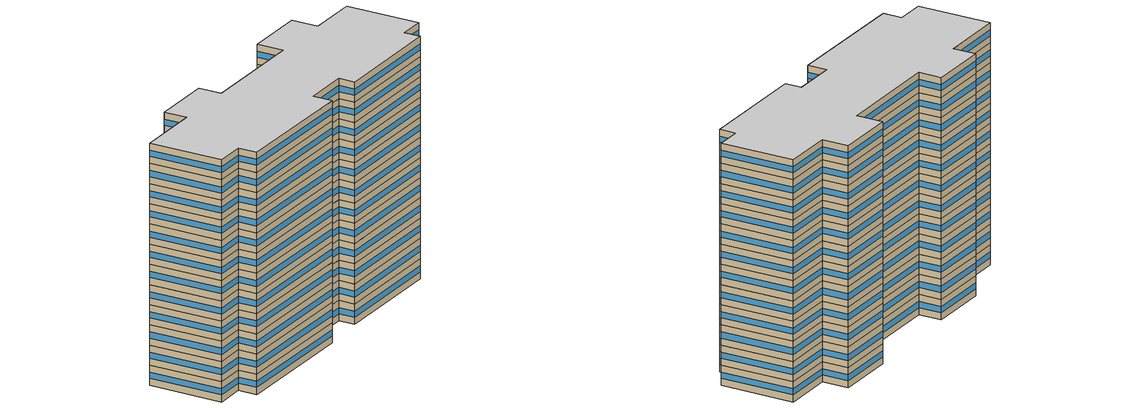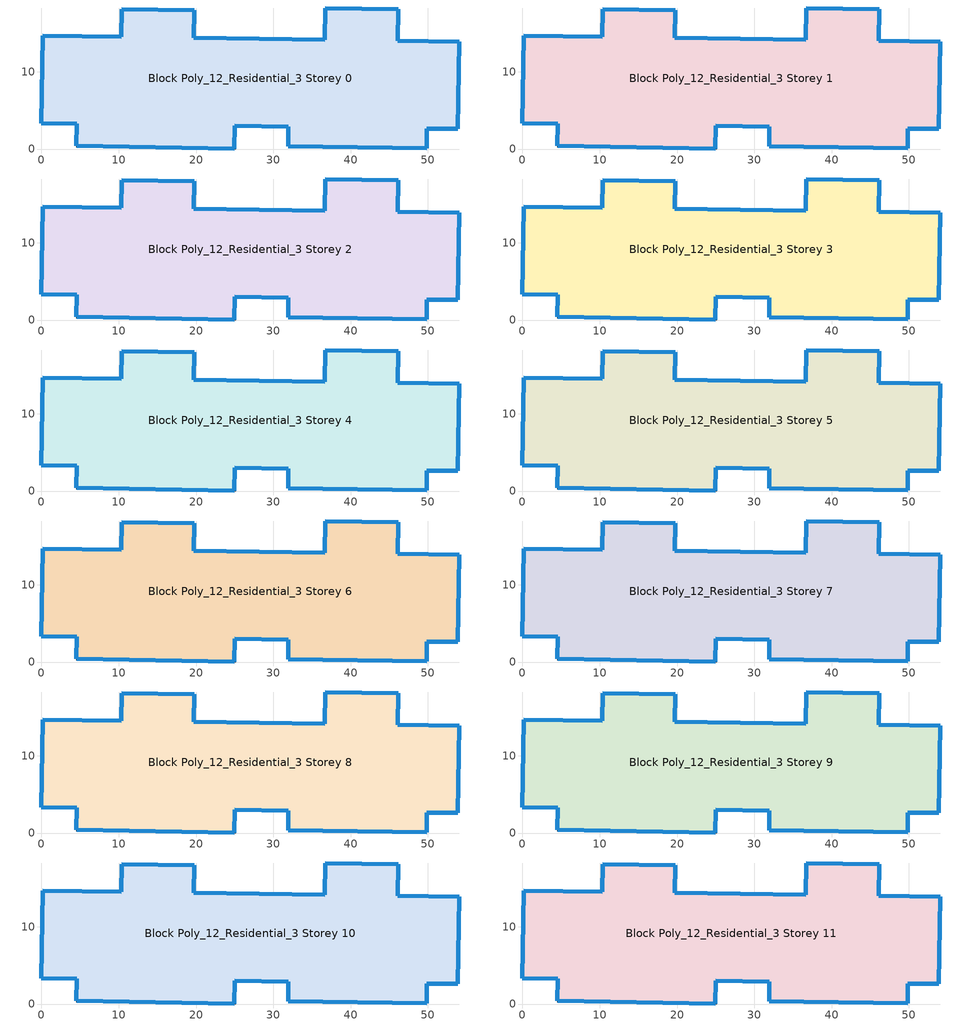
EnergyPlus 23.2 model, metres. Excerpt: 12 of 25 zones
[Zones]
Block Poly_12_Residential_3 Storey 0
 floor ground (HSCWZ_Residential_2005_FloorGround): 54.03,13.89 53.87,2.59 49.87,2.64 49.83,0.09 31.91,0.35 31.94,2.9 24.98,2.99 24.94,0 4.54,0.4 4.58,3.28 0,3.34 0.16,14.65 10.36,14.51 10.41,18.05 19.76,17.92 19.71,14.38 36.68,14.14 36.74,18.24 46.18,18.11 46.12,14 z0
 wall outside (HSCWZ_Residential_2005_ExtWall): 0,3.34 4.58,3.28 4.54,0.4 24.94,0 24.98,2.99 31.94,2.9 31.91,0.35 49.83,0.09 49.87,2.64 53.87,2.59 54.03,13.89 46.12,14 46.18,18.11 36.74,18.24 36.68,14.14 19.71,14.38 19.76,17.92 10.41,18.05 10.36,14.51 0.16,14.65 0,3.34 z0:3
 window (HSCWZ_Residential_2005_Win): 0,3.34 4.57,3.28 / 4.58,3.28 4.54,0.4 / 4.55,0.4 24.93,0 / 24.94,0 24.98,2.99 / 24.99,2.99 31.94,2.9 / 31.94,2.89 31.91,0.35 / 31.92,0.35 49.82,0.09 / 49.83,0.1 49.87,2.64 / 49.87,2.64 53.87,2.59 / 53.87,2.59 54.03,13.89 / 54.03,13.89 46.12,14 / 46.12,14.01 46.18,18.1 / 46.17,18.11 36.74,18.24 / 36.74,18.24 36.68,14.14 / 36.67,14.14 19.71,14.38 / 19.71,14.38 19.76,17.92 / 19.75,17.92 10.42,18.05 / 10.41,18.05 10.36,14.51 / 10.36,14.51 0.16,14.65 / 0.16,14.64 0,3.35 z1.05:1.95
Block Poly_12_Residential_3 Storey 1
 floor to Block Poly_12_Residential_3 Storey 0 (HSCWZ_Residential_2005_FloorSlab): 54.03,13.89 53.87,2.59 49.87,2.64 49.83,0.09 31.91,0.35 31.94,2.9 24.98,2.99 24.94,0 4.54,0.4 4.58,3.28 0,3.34 0.16,14.65 10.36,14.51 10.41,18.05 19.76,17.92 19.71,14.38 36.68,14.14 36.74,18.24 46.18,18.11 46.12,14 z3
 wall outside (HSCWZ_Residential_2005_ExtWall): 0,3.34 4.58,3.28 4.54,0.4 24.94,0 24.98,2.99 31.94,2.9 31.91,0.35 49.83,0.09 49.87,2.64 53.87,2.59 54.03,13.89 46.12,14 46.18,18.11 36.74,18.24 36.68,14.14 19.71,14.38 19.76,17.92 10.41,18.05 10.36,14.51 0.16,14.65 0,3.34 z3:6
 window (HSCWZ_Residential_2005_Win): 0,3.34 4.57,3.28 / 4.58,3.28 4.54,0.4 / 4.55,0.4 24.93,0 / 24.94,0 24.98,2.99 / 24.99,2.99 31.94,2.9 / 31.94,2.89 31.91,0.35 / 31.92,0.35 49.82,0.09 / 49.83,0.1 49.87,2.64 / 49.87,2.64 53.87,2.59 / 53.87,2.59 54.03,13.89 / 54.03,13.89 46.12,14 / 46.12,14.01 46.18,18.1 / 46.17,18.11 36.74,18.24 / 36.74,18.24 36.68,14.14 / 36.67,14.14 19.71,14.38 / 19.71,14.38 19.76,17.92 / 19.75,17.92 10.42,18.05 / 10.41,18.05 10.36,14.51 / 10.36,14.51 0.16,14.65 / 0.16,14.64 0,3.35 z4.05:4.95
Block Poly_12_Residential_3 Storey 2
 floor to Block Poly_12_Residential_3 Storey 1 (HSCWZ_Residential_2005_FloorSlab): 54.03,13.89 53.87,2.59 49.87,2.64 49.83,0.09 31.91,0.35 31.94,2.9 24.98,2.99 24.94,0 4.54,0.4 4.58,3.28 0,3.34 0.16,14.65 10.36,14.51 10.41,18.05 19.76,17.92 19.71,14.38 36.68,14.14 36.74,18.24 46.18,18.11 46.12,14 z6
 wall outside (HSCWZ_Residential_2005_ExtWall): 0,3.34 4.58,3.28 4.54,0.4 24.94,0 24.98,2.99 31.94,2.9 31.91,0.35 49.83,0.09 49.87,2.64 53.87,2.59 54.03,13.89 46.12,14 46.18,18.11 36.74,18.24 36.68,14.14 19.71,14.38 19.76,17.92 10.41,18.05 10.36,14.51 0.16,14.65 0,3.34 z6:9
 window (HSCWZ_Residential_2005_Win): 0,3.34 4.57,3.28 / 4.58,3.28 4.54,0.4 / 4.55,0.4 24.93,0 / 24.94,0 24.98,2.99 / 24.99,2.99 31.94,2.9 / 31.94,2.89 31.91,0.35 / 31.92,0.35 49.82,0.09 / 49.83,0.1 49.87,2.64 / 49.87,2.64 53.87,2.59 / 53.87,2.59 54.03,13.89 / 54.03,13.89 46.12,14 / 46.12,14.01 46.18,18.1 / 46.17,18.11 36.74,18.24 / 36.74,18.24 36.68,14.14 / 36.67,14.14 19.71,14.38 / 19.71,14.38 19.76,17.92 / 19.75,17.92 10.42,18.05 / 10.41,18.05 10.36,14.51 / 10.36,14.51 0.16,14.65 / 0.16,14.64 0,3.35 z7.05:7.95
Block Poly_12_Residential_3 Storey 3
 floor to Block Poly_12_Residential_3 Storey 2 (HSCWZ_Residential_2005_FloorSlab): 54.03,13.89 53.87,2.59 49.87,2.64 49.83,0.09 31.91,0.35 31.94,2.9 24.98,2.99 24.94,0 4.54,0.4 4.58,3.28 0,3.34 0.16,14.65 10.36,14.51 10.41,18.05 19.76,17.92 19.71,14.38 36.68,14.14 36.74,18.24 46.18,18.11 46.12,14 z9
 wall outside (HSCWZ_Residential_2005_ExtWall): 0,3.34 4.58,3.28 4.54,0.4 24.94,0 24.98,2.99 31.94,2.9 31.91,0.35 49.83,0.09 49.87,2.64 53.87,2.59 54.03,13.89 46.12,14 46.18,18.11 36.74,18.24 36.68,14.14 19.71,14.38 19.76,17.92 10.41,18.05 10.36,14.51 0.16,14.65 0,3.34 z9:12
 window (HSCWZ_Residential_2005_Win): 0,3.34 4.57,3.28 / 4.58,3.28 4.54,0.4 / 4.55,0.4 24.93,0 / 24.94,0 24.98,2.99 / 24.99,2.99 31.94,2.9 / 31.94,2.89 31.91,0.35 / 31.92,0.35 49.82,0.09 / 49.83,0.1 49.87,2.64 / 49.87,2.64 53.87,2.59 / 53.87,2.59 54.03,13.89 / 54.03,13.89 46.12,14 / 46.12,14.01 46.18,18.1 / 46.17,18.11 36.74,18.24 / 36.74,18.24 36.68,14.14 / 36.67,14.14 19.71,14.38 / 19.71,14.38 19.76,17.92 / 19.75,17.92 10.42,18.05 / 10.41,18.05 10.36,14.51 / 10.36,14.51 0.16,14.65 / 0.16,14.64 0,3.35 z10.05:10.95
Block Poly_12_Residential_3 Storey 4
 floor to Block Poly_12_Residential_3 Storey 3 (HSCWZ_Residential_2005_FloorSlab): 54.03,13.89 53.87,2.59 49.87,2.64 49.83,0.09 31.91,0.35 31.94,2.9 24.98,2.99 24.94,0 4.54,0.4 4.58,3.28 0,3.34 0.16,14.65 10.36,14.51 10.41,18.05 19.76,17.92 19.71,14.38 36.68,14.14 36.74,18.24 46.18,18.11 46.12,14 z12
 wall outside (HSCWZ_Residential_2005_ExtWall): 0,3.34 4.58,3.28 4.54,0.4 24.94,0 24.98,2.99 31.94,2.9 31.91,0.35 49.83,0.09 49.87,2.64 53.87,2.59 54.03,13.89 46.12,14 46.18,18.11 36.74,18.24 36.68,14.14 19.71,14.38 19.76,17.92 10.41,18.05 10.36,14.51 0.16,14.65 0,3.34 z12:15
 window (HSCWZ_Residential_2005_Win): 0,3.34 4.57,3.28 / 4.58,3.28 4.54,0.4 / 4.55,0.4 24.93,0 / 24.94,0 24.98,2.99 / 24.99,2.99 31.94,2.9 / 31.94,2.89 31.91,0.35 / 31.92,0.35 49.82,0.09 / 49.83,0.1 49.87,2.64 / 49.87,2.64 53.87,2.59 / 53.87,2.59 54.03,13.89 / 54.03,13.89 46.12,14 / 46.12,14.01 46.18,18.1 / 46.17,18.11 36.74,18.24 / 36.74,18.24 36.68,14.14 / 36.67,14.14 19.71,14.38 / 19.71,14.38 19.76,17.92 / 19.75,17.92 10.42,18.05 / 10.41,18.05 10.36,14.51 / 10.36,14.51 0.16,14.65 / 0.16,14.64 0,3.35 z13.05:13.95
Block Poly_12_Residential_3 Storey 5
 floor to Block Poly_12_Residential_3 Storey 4 (HSCWZ_Residential_2005_FloorSlab): 54.03,13.89 53.87,2.59 49.87,2.64 49.83,0.09 31.91,0.35 31.94,2.9 24.98,2.99 24.94,0 4.54,0.4 4.58,3.28 0,3.34 0.16,14.65 10.36,14.51 10.41,18.05 19.76,17.92 19.71,14.38 36.68,14.14 36.74,18.24 46.18,18.11 46.12,14 z15
 wall outside (HSCWZ_Residential_2005_ExtWall): 0,3.34 4.58,3.28 4.54,0.4 24.94,0 24.98,2.99 31.94,2.9 31.91,0.35 49.83,0.09 49.87,2.64 53.87,2.59 54.03,13.89 46.12,14 46.18,18.11 36.74,18.24 36.68,14.14 19.71,14.38 19.76,17.92 10.41,18.05 10.36,14.51 0.16,14.65 0,3.34 z15:18
 window (HSCWZ_Residential_2005_Win): 0,3.34 4.57,3.28 / 4.58,3.28 4.54,0.4 / 4.55,0.4 24.93,0 / 24.94,0 24.98,2.99 / 24.99,2.99 31.94,2.9 / 31.94,2.89 31.91,0.35 / 31.92,0.35 49.82,0.09 / 49.83,0.1 49.87,2.64 / 49.87,2.64 53.87,2.59 / 53.87,2.59 54.03,13.89 / 54.03,13.89 46.12,14 / 46.12,14.01 46.18,18.1 / 46.17,18.11 36.74,18.24 / 36.74,18.24 36.68,14.14 / 36.67,14.14 19.71,14.38 / 19.71,14.38 19.76,17.92 / 19.75,17.92 10.42,18.05 / 10.41,18.05 10.36,14.51 / 10.36,14.51 0.16,14.65 / 0.16,14.64 0,3.35 z16.05:16.95
Block Poly_12_Residential_3 Storey 6
 floor to Block Poly_12_Residential_3 Storey 5 (HSCWZ_Residential_2005_FloorSlab): 54.03,13.89 53.87,2.59 49.87,2.64 49.83,0.09 31.91,0.35 31.94,2.9 24.98,2.99 24.94,0 4.54,0.4 4.58,3.28 0,3.34 0.16,14.65 10.36,14.51 10.41,18.05 19.76,17.92 19.71,14.38 36.68,14.14 36.74,18.24 46.18,18.11 46.12,14 z18
 wall outside (HSCWZ_Residential_2005_ExtWall): 0,3.34 4.58,3.28 4.54,0.4 24.94,0 24.98,2.99 31.94,2.9 31.91,0.35 49.83,0.09 49.87,2.64 53.87,2.59 54.03,13.89 46.12,14 46.18,18.11 36.74,18.24 36.68,14.14 19.71,14.38 19.76,17.92 10.41,18.05 10.36,14.51 0.16,14.65 0,3.34 z18:21
 window (HSCWZ_Residential_2005_Win): 0,3.34 4.57,3.28 / 4.58,3.28 4.54,0.4 / 4.55,0.4 24.93,0 / 24.94,0 24.98,2.99 / 24.99,2.99 31.94,2.9 / 31.94,2.89 31.91,0.35 / 31.92,0.35 49.82,0.09 / 49.83,0.1 49.87,2.64 / 49.87,2.64 53.87,2.59 / 53.87,2.59 54.03,13.89 / 54.03,13.89 46.12,14 / 46.12,14.01 46.18,18.1 / 46.17,18.11 36.74,18.24 / 36.74,18.24 36.68,14.14 / 36.67,14.14 19.71,14.38 / 19.71,14.38 19.76,17.92 / 19.75,17.92 10.42,18.05 / 10.41,18.05 10.36,14.51 / 10.36,14.51 0.16,14.65 / 0.16,14.64 0,3.35 z19.05:19.95
Block Poly_12_Residential_3 Storey 7
 floor to Block Poly_12_Residential_3 Storey 6 (HSCWZ_Residential_2005_FloorSlab): 54.03,13.89 53.87,2.59 49.87,2.64 49.83,0.09 31.91,0.35 31.94,2.9 24.98,2.99 24.94,0 4.54,0.4 4.58,3.28 0,3.34 0.16,14.65 10.36,14.51 10.41,18.05 19.76,17.92 19.71,14.38 36.68,14.14 36.74,18.24 46.18,18.11 46.12,14 z21
 wall outside (HSCWZ_Residential_2005_ExtWall): 0,3.34 4.58,3.28 4.54,0.4 24.94,0 24.98,2.99 31.94,2.9 31.91,0.35 49.83,0.09 49.87,2.64 53.87,2.59 54.03,13.89 46.12,14 46.18,18.11 36.74,18.24 36.68,14.14 19.71,14.38 19.76,17.92 10.41,18.05 10.36,14.51 0.16,14.65 0,3.34 z21:24
 window (HSCWZ_Residential_2005_Win): 0,3.34 4.57,3.28 / 4.58,3.28 4.54,0.4 / 4.55,0.4 24.93,0 / 24.94,0 24.98,2.99 / 24.99,2.99 31.94,2.9 / 31.94,2.89 31.91,0.35 / 31.92,0.35 49.82,0.09 / 49.83,0.1 49.87,2.64 / 49.87,2.64 53.87,2.59 / 53.87,2.59 54.03,13.89 / 54.03,13.89 46.12,14 / 46.12,14.01 46.18,18.1 / 46.17,18.11 36.74,18.24 / 36.74,18.24 36.68,14.14 / 36.67,14.14 19.71,14.38 / 19.71,14.38 19.76,17.92 / 19.75,17.92 10.42,18.05 / 10.41,18.05 10.36,14.51 / 10.36,14.51 0.16,14.65 / 0.16,14.64 0,3.35 z22.05:22.95
Block Poly_12_Residential_3 Storey 8
 floor to Block Poly_12_Residential_3 Storey 7 (HSCWZ_Residential_2005_FloorSlab): 54.03,13.89 53.87,2.59 49.87,2.64 49.83,0.09 31.91,0.35 31.94,2.9 24.98,2.99 24.94,0 4.54,0.4 4.58,3.28 0,3.34 0.16,14.65 10.36,14.51 10.41,18.05 19.76,17.92 19.71,14.38 36.68,14.14 36.74,18.24 46.18,18.11 46.12,14 z24
 wall outside (HSCWZ_Residential_2005_ExtWall): 0,3.34 4.58,3.28 4.54,0.4 24.94,0 24.98,2.99 31.94,2.9 31.91,0.35 49.83,0.09 49.87,2.64 53.87,2.59 54.03,13.89 46.12,14 46.18,18.11 36.74,18.24 36.68,14.14 19.71,14.38 19.76,17.92 10.41,18.05 10.36,14.51 0.16,14.65 0,3.34 z24:27
 window (HSCWZ_Residential_2005_Win): 0,3.34 4.57,3.28 / 4.58,3.28 4.54,0.4 / 4.55,0.4 24.93,0 / 24.94,0 24.98,2.99 / 24.99,2.99 31.94,2.9 / 31.94,2.89 31.91,0.35 / 31.92,0.35 49.82,0.09 / 49.83,0.1 49.87,2.64 / 49.87,2.64 53.87,2.59 / 53.87,2.59 54.03,13.89 / 54.03,13.89 46.12,14 / 46.12,14.01 46.18,18.1 / 46.17,18.11 36.74,18.24 / 36.74,18.24 36.68,14.14 / 36.67,14.14 19.71,14.38 / 19.71,14.38 19.76,17.92 / 19.75,17.92 10.42,18.05 / 10.41,18.05 10.36,14.51 / 10.36,14.51 0.16,14.65 / 0.16,14.64 0,3.35 z25.05:25.95
Block Poly_12_Residential_3 Storey 9
 floor to Block Poly_12_Residential_3 Storey 8 (HSCWZ_Residential_2005_FloorSlab): 54.03,13.89 53.87,2.59 49.87,2.64 49.83,0.09 31.91,0.35 31.94,2.9 24.98,2.99 24.94,0 4.54,0.4 4.58,3.28 0,3.34 0.16,14.65 10.36,14.51 10.41,18.05 19.76,17.92 19.71,14.38 36.68,14.14 36.74,18.24 46.18,18.11 46.12,14 z27
 wall outside (HSCWZ_Residential_2005_ExtWall): 0,3.34 4.58,3.28 4.54,0.4 24.94,0 24.98,2.99 31.94,2.9 31.91,0.35 49.83,0.09 49.87,2.64 53.87,2.59 54.03,13.89 46.12,14 46.18,18.11 36.74,18.24 36.68,14.14 19.71,14.38 19.76,17.92 10.41,18.05 10.36,14.51 0.16,14.65 0,3.34 z27:30
 window (HSCWZ_Residential_2005_Win): 0,3.34 4.57,3.28 / 4.58,3.28 4.54,0.4 / 4.55,0.4 24.93,0 / 24.94,0 24.98,2.99 / 24.99,2.99 31.94,2.9 / 31.94,2.89 31.91,0.35 / 31.92,0.35 49.82,0.09 / 49.83,0.1 49.87,2.64 / 49.87,2.64 53.87,2.59 / 53.87,2.59 54.03,13.89 / 54.03,13.89 46.12,14 / 46.12,14.01 46.18,18.1 / 46.17,18.11 36.74,18.24 / 36.74,18.24 36.68,14.14 / 36.67,14.14 19.71,14.38 / 19.71,14.38 19.76,17.92 / 19.75,17.92 10.42,18.05 / 10.41,18.05 10.36,14.51 / 10.36,14.51 0.16,14.65 / 0.16,14.64 0,3.35 z28.05:28.95
Block Poly_12_Residential_3 Storey 10
 floor to Block Poly_12_Residential_3 Storey 9 (HSCWZ_Residential_2005_FloorSlab): 54.03,13.89 53.87,2.59 49.87,2.64 49.83,0.09 31.91,0.35 31.94,2.9 24.98,2.99 24.94,0 4.54,0.4 4.58,3.28 0,3.34 0.16,14.65 10.36,14.51 10.41,18.05 19.76,17.92 19.71,14.38 36.68,14.14 36.74,18.24 46.18,18.11 46.12,14 z30
 wall outside (HSCWZ_Residential_2005_ExtWall): 0,3.34 4.58,3.28 4.54,0.4 24.94,0 24.98,2.99 31.94,2.9 31.91,0.35 49.83,0.09 49.87,2.64 53.87,2.59 54.03,13.89 46.12,14 46.18,18.11 36.74,18.24 36.68,14.14 19.71,14.38 19.76,17.92 10.41,18.05 10.36,14.51 0.16,14.65 0,3.34 z30:33
 window (HSCWZ_Residential_2005_Win): 0,3.34 4.57,3.28 / 4.58,3.28 4.54,0.4 / 4.55,0.4 24.93,0 / 24.94,0 24.98,2.99 / 24.99,2.99 31.94,2.9 / 31.94,2.89 31.91,0.35 / 31.92,0.35 49.82,0.09 / 49.83,0.1 49.87,2.64 / 49.87,2.64 53.87,2.59 / 53.87,2.59 54.03,13.89 / 54.03,13.89 46.12,14 / 46.12,14.01 46.18,18.1 / 46.17,18.11 36.74,18.24 / 36.74,18.24 36.68,14.14 / 36.67,14.14 19.71,14.38 / 19.71,14.38 19.76,17.92 / 19.75,17.92 10.42,18.05 / 10.41,18.05 10.36,14.51 / 10.36,14.51 0.16,14.65 / 0.16,14.64 0,3.35 z31.05:31.95
Block Poly_12_Residential_3 Storey 11
 floor to Block Poly_12_Residential_3 Storey 10 (HSCWZ_Residential_2005_FloorSlab): 54.03,13.89 53.87,2.59 49.87,2.64 49.83,0.09 31.91,0.35 31.94,2.9 24.98,2.99 24.94,0 4.54,0.4 4.58,3.28 0,3.34 0.16,14.65 10.36,14.51 10.41,18.05 19.76,17.92 19.71,14.38 36.68,14.14 36.74,18.24 46.18,18.11 46.12,14 z33
 wall outside (HSCWZ_Residential_2005_ExtWall): 0,3.34 4.58,3.28 4.54,0.4 24.94,0 24.98,2.99 31.94,2.9 31.91,0.35 49.83,0.09 49.87,2.64 53.87,2.59 54.03,13.89 46.12,14 46.18,18.11 36.74,18.24 36.68,14.14 19.71,14.38 19.76,17.92 10.41,18.05 10.36,14.51 0.16,14.65 0,3.34 z33:36
 window (HSCWZ_Residential_2005_Win): 0,3.34 4.57,3.28 / 4.58,3.28 4.54,0.4 / 4.55,0.4 24.93,0 / 24.94,0 24.98,2.99 / 24.99,2.99 31.94,2.9 / 31.94,2.89 31.91,0.35 / 31.92,0.35 49.82,0.09 / 49.83,0.1 49.87,2.64 / 49.87,2.64 53.87,2.59 / 53.87,2.59 54.03,13.89 / 54.03,13.89 46.12,14 / 46.12,14.01 46.18,18.1 / 46.17,18.11 36.74,18.24 / 36.74,18.24 36.68,14.14 / 36.67,14.14 19.71,14.38 / 19.71,14.38 19.76,17.92 / 19.75,17.92 10.42,18.05 / 10.41,18.05 10.36,14.51 / 10.36,14.51 0.16,14.65 / 0.16,14.64 0,3.35 z34.05:34.95
 ceiling to Block Poly_12_Residential_3 Storey 12 (HSCWZ_Residential_2005_FloorSlab): 53.87,2.59 54.03,13.89 46.12,14 46.18,18.11 36.74,18.24 36.68,14.14 19.71,14.38 19.76,17.92 10.41,18.05 10.36,14.51 0.16,14.65 0,3.34 4.58,3.28 4.54,0.4 24.94,0 24.98,2.99 31.94,2.9 31.91,0.35 49.83,0.09 49.87,2.64 z36
[BUILDING]
shang4hai3shi4_Residential_3_2_5_2005: North Axis=0; Terrain=City; Loads Convergence Tolerance Value=0.04; Temperature Convergence Tolerance Value=0.4; Solar Distribution=FullExterior; Maximum Number of Warmup Days=25; Minimum Number of Warmup Days=1
[Material] Thermal Absorptance=0.9; Solar Absorptance=0.7; Visible Absorptance=0.7
Name | Roughness | Thickness | Conductivity | Density | Specific Heat
Concrete | MediumRough | 0.1 | 1.7 | 2240 | 900
Brick | MediumRough | 0.1 | 0.72 | 1920 | 840
Tile | Smooth | 0.02 | 1.3 | 2200 | 900
Gypsum | Smooth | 0.015 | 0.16 | 800 | 1090
[MATERIAL] Roughness=Rough; Conductivity=0.04; Density=40; Specific Heat=1500; Thermal Absorptance=0.9; Solar Absorptance=0.7; Visible Absorptance=0.7
Name | Thickness
Insulation 0.011 | 0.011
Insulation 0.044 | 0.044
Insulation 0.05 | 0.05
[WindowMaterial:SimpleGlazingSystem]
HSCWZ_Residential_2005_Win_material: UFactor=3.7; Solar Heat Gain Coefficient=0.5475
[Construction]
HSCWZ_Residential_2005_FloorSlab: Tile, Concrete, Insulation 0.044, Concrete, Tile
HSCWZ_Residential_2005_FloorGround: Tile, Concrete, Gypsum, Insulation 0.05
HSCWZ_Residential_2005_Win: HSCWZ_Residential_2005_Win_material
[CONSTRUCTION]
HSCWZ_Residential_2005_ExtWall: Brick, Concrete, Insulation 0.011
[ZONE] Type=1; Multiplier=1; Ceiling Height=autocalculate; Volume=autocalculate; Floor Area=autocalculate; Part of Total Floor Area=Yes
Block Poly_12_Residential_3 Storey 0; Block Poly_12_Residential_3 Storey 1; Block Poly_12_Residential_3 Storey 2; Block Poly_12_Residential_3 Storey 3; Block Poly_12_Residential_3 Storey 4; Block Poly_12_Residential_3 Storey 5; Block Poly_12_Residential_3 Storey 6; Block Poly_12_Residential_3 Storey 7; Block Poly_12_Residential_3 Storey 8; Block Poly_12_Residential_3 Storey 9; Block Poly_12_Residential_3 Storey 10; Block Poly_12_Residential_3 Storey 11
[PEOPLE] Number of People Schedule=People_Schedule; Number of People Calculation Method=Area/Person; Floor Area per Person=18; Fraction Radiant=0.3; Sensible Heat Fraction=autocalculate; Activity Level Schedule=CN_GenericActivityLevel; Carbon Dioxide Generation Rate=3.82e-08; Enable ASHRAE 55 Comfort Warnings=No; Mean Radiant Temperature Calculation Type=ZoneAveraged; Clothing Insulation Calculation Method=ClothingInsulationSchedule; Cold Stress Temperature Threshold=15.56; Heat Stress Temperature Threshold=30
Name | Zone or ZoneList or Space or SpaceList
People_Block Poly_12_Residential_3 Storey 0 | Block Poly_12_Residential_3 Storey 0
People_Block Poly_12_Residential_3 Storey 1 | Block Poly_12_Residential_3 Storey 1
People_Block Poly_12_Residential_3 Storey 2 | Block Poly_12_Residential_3 Storey 2
People_Block Poly_12_Residential_3 Storey 3 | Block Poly_12_Residential_3 Storey 3
People_Block Poly_12_Residential_3 Storey 4 | Block Poly_12_Residential_3 Storey 4
People_Block Poly_12_Residential_3 Storey 5 | Block Poly_12_Residential_3 Storey 5
People_Block Poly_12_Residential_3 Storey 6 | Block Poly_12_Residential_3 Storey 6
People_Block Poly_12_Residential_3 Storey 7 | Block Poly_12_Residential_3 Storey 7
People_Block Poly_12_Residential_3 Storey 8 | Block Poly_12_Residential_3 Storey 8
People_Block Poly_12_Residential_3 Storey 9 | Block Poly_12_Residential_3 Storey 9
People_Block Poly_12_Residential_3 Storey 10 | Block Poly_12_Residential_3 Storey 10
People_Block Poly_12_Residential_3 Storey 11 | Block Poly_12_Residential_3 Storey 11
[LIGHTS] Schedule=Lights_Schedule; Design Level Calculation Method=Watts/Area; Watts per Zone Floor Area=7; Return Air Fraction=0; Fraction Radiant=0; Fraction Visible=0; Fraction Replaceable=1; EndUse Subcategory=General; Return Air Fraction Calculated from Plenum Temperature=No; Return Air Fraction Function of Plenum Temperature Coefficient 1=0; Return Air Fraction Function of Plenum Temperature Coefficient 2=0
Name | Zone or ZoneList or Space or SpaceList
Lights_Block Poly_12_Residential_3 Storey 0 | Block Poly_12_Residential_3 Storey 0
Lights_Block Poly_12_Residential_3 Storey 1 | Block Poly_12_Residential_3 Storey 1
Lights_Block Poly_12_Residential_3 Storey 2 | Block Poly_12_Residential_3 Storey 2
Lights_Block Poly_12_Residential_3 Storey 3 | Block Poly_12_Residential_3 Storey 3
Lights_Block Poly_12_Residential_3 Storey 4 | Block Poly_12_Residential_3 Storey 4
Lights_Block Poly_12_Residential_3 Storey 5 | Block Poly_12_Residential_3 Storey 5
Lights_Block Poly_12_Residential_3 Storey 6 | Block Poly_12_Residential_3 Storey 6
Lights_Block Poly_12_Residential_3 Storey 7 | Block Poly_12_Residential_3 Storey 7
Lights_Block Poly_12_Residential_3 Storey 8 | Block Poly_12_Residential_3 Storey 8
Lights_Block Poly_12_Residential_3 Storey 9 | Block Poly_12_Residential_3 Storey 9
Lights_Block Poly_12_Residential_3 Storey 10 | Block Poly_12_Residential_3 Storey 10
Lights_Block Poly_12_Residential_3 Storey 11 | Block Poly_12_Residential_3 Storey 11
[ELECTRICEQUIPMENT] Schedule=ElectricEquipment_Schedule; Design Level Calculation Method=Watts/Area; Watts per Zone Floor Area=5.5; Fraction Latent=0; Fraction Radiant=0; Fraction Lost=0; EndUse Subcategory=General
Name | Zone or ZoneList or Space or SpaceList
ElectricEquipment_Block Poly_12_Residential_3 Storey 0 | Block Poly_12_Residential_3 Storey 0
ElectricEquipment_Block Poly_12_Residential_3 Storey 1 | Block Poly_12_Residential_3 Storey 1
ElectricEquipment_Block Poly_12_Residential_3 Storey 2 | Block Poly_12_Residential_3 Storey 2
ElectricEquipment_Block Poly_12_Residential_3 Storey 3 | Block Poly_12_Residential_3 Storey 3
ElectricEquipment_Block Poly_12_Residential_3 Storey 4 | Block Poly_12_Residential_3 Storey 4
ElectricEquipment_Block Poly_12_Residential_3 Storey 5 | Block Poly_12_Residential_3 Storey 5
ElectricEquipment_Block Poly_12_Residential_3 Storey 6 | Block Poly_12_Residential_3 Storey 6
ElectricEquipment_Block Poly_12_Residential_3 Storey 7 | Block Poly_12_Residential_3 Storey 7
ElectricEquipment_Block Poly_12_Residential_3 Storey 8 | Block Poly_12_Residential_3 Storey 8
ElectricEquipment_Block Poly_12_Residential_3 Storey 9 | Block Poly_12_Residential_3 Storey 9
ElectricEquipment_Block Poly_12_Residential_3 Storey 10 | Block Poly_12_Residential_3 Storey 10
ElectricEquipment_Block Poly_12_Residential_3 Storey 11 | Block Poly_12_Residential_3 Storey 11
[ZONEINFILTRATION:DESIGNFLOWRATE] Schedule=AirEx_ConditionedTime_Schedule; Design Flow Rate Calculation Method=AirChanges/Hour; Air Changes per Hour=1; Constant Term Coefficient=1; Temperature Term Coefficient=0; Velocity Term Coefficient=0; Velocity Squared Term Coefficient=0
Name | Zone or ZoneList or Space or SpaceList
Infil 1 | Block Poly_12_Residential_3 Storey 0
Infil 2 | Block Poly_12_Residential_3 Storey 1
Infil 3 | Block Poly_12_Residential_3 Storey 2
Infil 4 | Block Poly_12_Residential_3 Storey 3
Infil 5 | Block Poly_12_Residential_3 Storey 4
Infil 6 | Block Poly_12_Residential_3 Storey 5
Infil 7 | Block Poly_12_Residential_3 Storey 6
Infil 8 | Block Poly_12_Residential_3 Storey 7
Infil 9 | Block Poly_12_Residential_3 Storey 8
Infil 10 | Block Poly_12_Residential_3 Storey 9
Infil 11 | Block Poly_12_Residential_3 Storey 10
Infil 12 | Block Poly_12_Residential_3 Storey 11
[HVACTEMPLATE:THERMOSTAT]
HVACTemp: Heating Setpoint Schedule=Heating_SP_Schedule; Cooling Setpoint Schedule=Cooling_SP_Schedule
[HVACTEMPLATE:ZONE:IDEALLOADSAIRSYSTEM] Template Thermostat=HVACTemp; System Availability Schedule=HVAC_ConditionedTime_Schedule; Maximum Heating Supply Air Temperature=50; Minimum Cooling Supply Air Temperature=13; Maximum Heating Supply Air Humidity Ratio=0.0156; Minimum Cooling Supply Air Humidity Ratio=0.0077; Heating Limit=NoLimit; Cooling Limit=NoLimit; Heating Availability Schedule=Heating_Period_Schedule; Cooling Availability Schedule=Cooling_Period_Schedule; Dehumidification Control Type=ConstantSensibleHeatRatio; Cooling Sensible Heat Ratio=0.7; Dehumidification Setpoint=60; Humidification Control Type=None; Humidification Setpoint=30; Outdoor Air Method=None; Outdoor Air Flow Rate per Person=0.00944; Outdoor Air Flow Rate per Zone Floor Area=0; Outdoor Air Flow Rate per Zone=0; Demand Controlled Ventilation Type=None; Outdoor Air Economizer Type=NoEconomizer; Heat Recovery Type=None; Sensible Heat Recovery Effectiveness=0.7; Latent Heat Recovery Effectiveness=0.65
Block Poly_12_Residential_3 Storey 0; Block Poly_12_Residential_3 Storey 1; Block Poly_12_Residential_3 Storey 2; Block Poly_12_Residential_3 Storey 3; Block Poly_12_Residential_3 Storey 4; Block Poly_12_Residential_3 Storey 5; Block Poly_12_Residential_3 Storey 6; Block Poly_12_Residential_3 Storey 7; Block Poly_12_Residential_3 Storey 8; Block Poly_12_Residential_3 Storey 9; Block Poly_12_Residential_3 Storey 10; Block Poly_12_Residential_3 Storey 11
[SCHEDULE:COMPACT]
People_Schedule: Through: 12/31, For: Weekdays, Until: 06:00, 0.98, Until: 07:00, 0.85, Until: 08:00, 0.65, Until: 17:00, 0.1, Until: 19:00, 0.75, Until: 22:00, 0.9, Until: 24:00, 0.95, For: AllOtherDays, Until: 09:00, 0.95, Until: 18:00, 0.6, Until: 24:00, 0.9
Lights_Schedule: Through: 12/31, For: AllDays, Until: 19:00, 0, Until: 24:00, 1
ElectricEquipment_Schedule: Through: 12/31, For: AllDays, Until: 12:00, 0.23, Until: 14:00, 0.69, Until: 20:00, 0.23, Until: 24:00, 1
Heating_SP_Schedule: Through: 12/31, For: Weekdays, Until: 07:00, 18, Until: 08:00, 12, Until: 19:00, 18, Until: 22:00, 18, Until: 24:00, 18, For: AllOtherDays, Until: 24:00, 5
Cooling_SP_Schedule: Through: 12/31, For: Weekdays, Until: 07:00, 28, Until: 08:00, 37, Until: 19:00, 37, Until: 24:00, 28, For: AllOtherDays, Until: 24:00, 28
Heating_Period_Schedule: Through: 04/15, For: AllDays, Until: 24:00, 1, Through: 11/01, For: AllDays, Until: 24:00, 0, Through: 12/31, For: AllDays, Until: 24:00, 1
Cooling_Period_Schedule: Through: 04/15, For: AllDays, Until: 24:00, 0, Through: 10/31, For: AllDays, Until: 24:00, 1, Through: 12/31, For: AllDays, Until: 24:00, 0
HVAC_ConditionedTime_Schedule: Through: 12/31, For: Weekdays, Until: 07:00, 1, Until: 19:00, 0, Until: 24:00, 1, For: AllOtherDays, Until: 24:00, 1
AirEx_ConditionedTime_Schedule: Through: 12/31, For: Weekdays, Until: 08:00, 0.5, Until: 17:00, 0, Until: 24:00, 0.5, For: AllOtherDays, Until: 24:00, 0.5
CN_GenericActivityLevel: Through: 12/31, For: Weekdays, Until: 08:00, 80, Until: 18:00, 120, Until: 24:00, 80, For: AllOtherDays, Until: 24:00, 80
